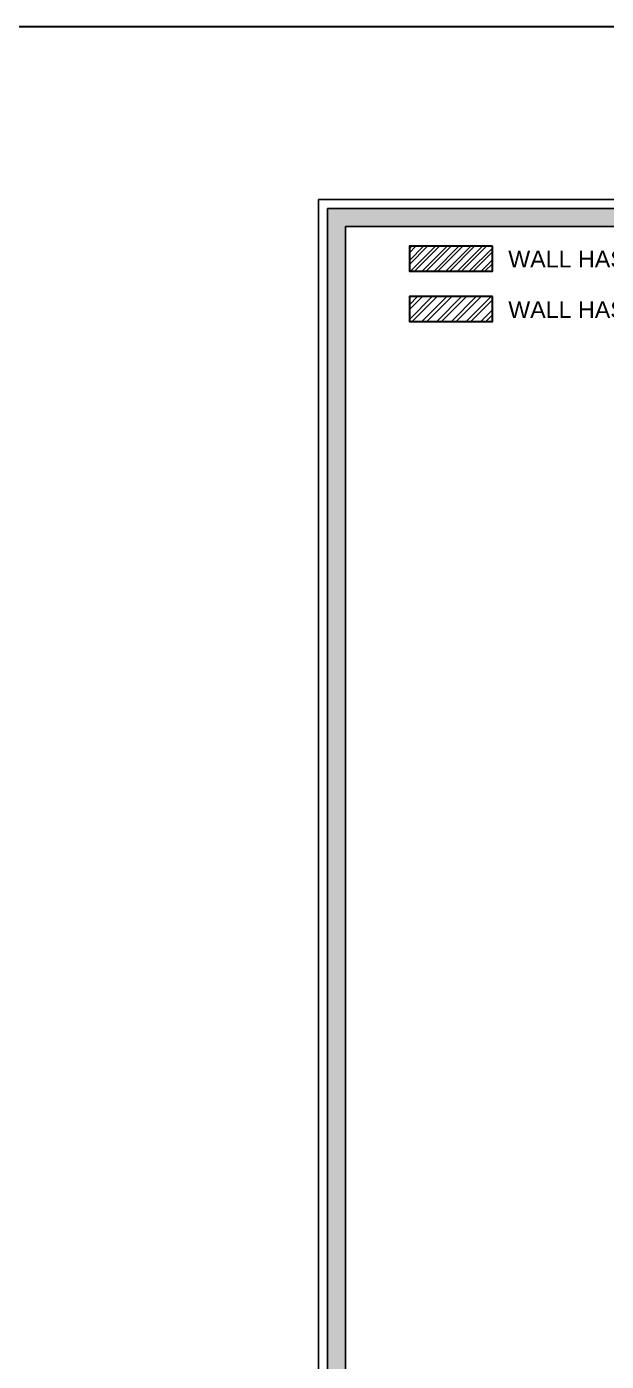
# Model space of a CAD drawing. Header units: millimetres. Extents: x 56222 to 154870, y -177588 to -121287.
# Drawn here: x 148786.7 to 148964, y -177343.1 to -176934.9 of the extents above; entities that cross this region are included whole.
import ezdxf

# ---------------------------------------------------------------- set-up
doc = ezdxf.new("R2010")
doc.units = ezdxf.units.MM
doc.header["$MEASUREMENT"] = 0
for name, color, linetype, lineweight in [('ELEVATION ( SPIRAL STAIR )', 250, 'Continuous', 9), ('GROUND FLOOR  ( PLINE )', 251, 'Continuous', 30), ('Labelling', 1, 'Continuous', 25), ('NAME PLATE', 7, 'Continuous', 25), ('XX~SLAB ( BEAM )~ ( DIM )', 7, 'Continuous', 9)]:
    doc.layers.add(name, color=color, linetype=linetype, lineweight=lineweight)
doc.styles.add('style4', font='ARIALN.TTF')

# ---------------------------------------------------------------- blocks, each defined once
blk = doc.blocks.new('LAYOUT FILE')
at = {"layer": 'NAME PLATE', "true_color": 0xd39e00}
h = blk.add_hatch(color=42, dxfattribs=at)
h.paths.add_polyline_path([(3346889.83, -513806.18), (3346889.83, -514260.7), (3347535.56, -514260.7), (3347535.56, -513806.18)])
h.paths.add_polyline_path([(3346894.36, -513810.71), (3347531.03, -513810.71), (3347531.03, -514256.17), (3346894.36, -514256.17)], flags=16)
at = {"layer": 'NAME PLATE', "color": 42, "true_color": 0xd39e00}
for points in [[(3346887.56, -513803.91), (3347537.83, -513803.91), (3347537.83, -514262.96), (3346887.56, -514262.96)], [(3346889.83, -513806.18), (3347535.56, -513806.18), (3347535.56, -514260.7), (3346889.83, -514260.7)], [(3346894.36, -513810.71), (3347531.03, -513810.71), (3347531.03, -514256.17), (3346894.36, -514256.17)]]:
    blk.add_lwpolyline(points, close=True, dxfattribs=at)

msp = doc.modelspace()

# ---------------------------------------------------------------- hatches: boundary and pattern name
at = {"layer": 'ELEVATION ( SPIRAL STAIR )', "lineweight": 5}
h = msp.add_hatch(dxfattribs=at)
h.set_pattern_fill('ANSI32', color=2, scale=8.479723)
h.set_pattern_definition([(45, (-108830.3027, 112316.8908), (-2.24852616, 2.24852616), []), (45, (-108828.8037, 112316.8908), (-2.24852616, 2.24852616), [])])
h.paths.add_polyline_path([(148929.1774, -177017.4908), (148903.7382, -177017.4908), (148903.7382, -177025.1226), (148929.1774, -177025.1226)])
at = {"layer": 'GROUND FLOOR  ( PLINE )', "lineweight": 5}
h = msp.add_hatch(dxfattribs=at)
h.set_pattern_fill('ANSI32', color=3, scale=6.783779)
h.set_pattern_definition([(45, (-108830.3027, 112316.8908), (-1.798820929, 1.798820929), []), (45, (-108829.1035, 112316.8908), (-1.798820929, 1.798820929), [])])
h.paths.add_polyline_path([(148929.1774, -177002.1177), (148903.7382, -177002.1177), (148903.7382, -177009.7494), (148929.1774, -177009.7494)])

# ---------------------------------------------------------------- linework, layer by layer
at = {"layer": 'ELEVATION ( SPIRAL STAIR )', "color": 2, "lineweight": 30}
msp.add_lwpolyline([(148929.1774, -177017.4908), (148903.7382, -177017.4908), (148903.7382, -177025.1226), (148929.1774, -177025.1226)], close=True, dxfattribs=at)
at = {"layer": 'GROUND FLOOR  ( PLINE )', "color": 3}
msp.add_lwpolyline([(148929.1774, -177002.1177), (148903.7382, -177002.1177), (148903.7382, -177009.7494), (148929.1774, -177009.7494)], close=True, dxfattribs=at)
at = {"layer": 'XX~SLAB ( BEAM )~ ( DIM )', "color": 1, "lineweight": 30}
msp.add_lwpolyline([(150686.2641, -176934.95), (147853.0086, -176934.95), (147853.0086, -177588.0074), (150686.2641, -177588.0074)], close=True, dxfattribs=at)

# ---------------------------------------------------------------- block references
at = {"layer": 'NAME PLATE', "lineweight": 0, "xscale": 1.209046105522275, "yscale": 1.209046105522275, "zscale": 1.209046105522275}
msp.add_blockref('LAYOUT FILE', (-3897665.4119, 444224.8067, 0.1256), dxfattribs=at)

# ---------------------------------------------------------------- texts
at = {"layer": 'Labelling', "char_height": 5.087834, "width": 118.925581, "attachment_point": 5, "style": 'style4'}
for s, insert in [('\\A1;\\pxql;{\\fArial|b0|i0|c0|p34;WALL HAS BEEN ADDED.}', (148993.4452, -177006.0552, 0.0263)), ('\\A1;\\pxql;{\\fArial|b0|i0|c0|p34;WALL HAS BEEN REMOVED.}', (148993.4452, -177021.5243, 0.0263))]:
    msp.add_mtext(s, dxfattribs=dict(at, insert=insert))

doc.saveas('drawing.dxf')
